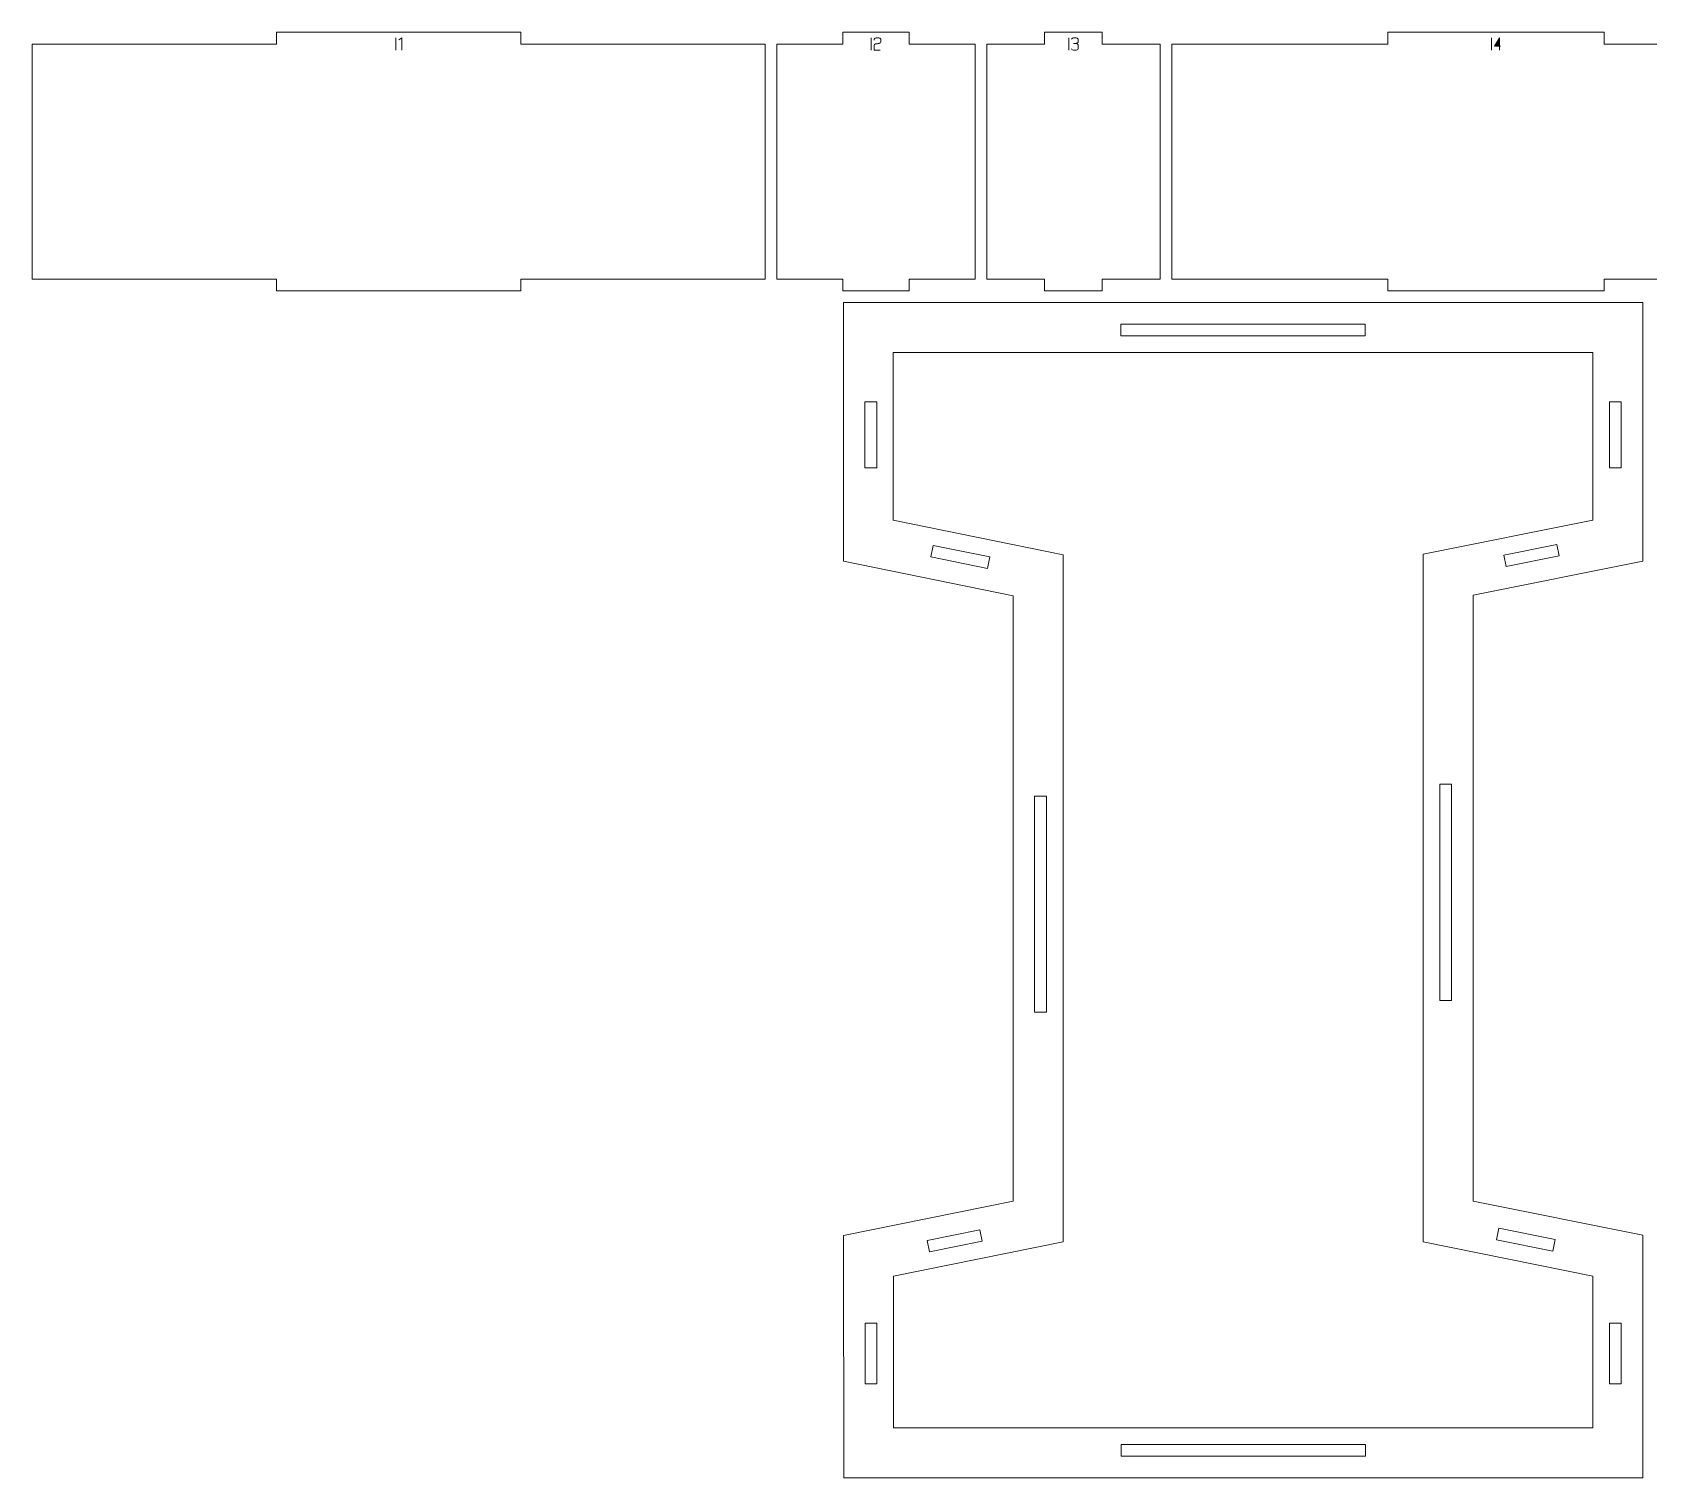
# Model space of a CAD drawing. Header units: centimetres. Extents: x -249 to 275, y -506 to 461.
# Drawn here: x -248.57 to -207.32, y -230.21 to -193.31 of the extents above; entities that cross this region are included whole.
import ezdxf

# ---------------------------------------------------------------- set-up
doc = ezdxf.new("R2010")
doc.units = ezdxf.units.CM
doc.header["$MEASUREMENT"] = 0
doc.layers.add('Capa 1', color=7, linetype='Continuous')

msp = doc.modelspace()

# ---------------------------------------------------------------- hatches: boundary and pattern name
at = {"layer": 'Capa 1', "true_color": 0x3e4095}
h = msp.add_hatch(color=175, dxfattribs=at)
edge = h.paths.add_edge_path()
edge.add_spline(control_points=[(-239.29783, -193.766), (-239.29783, -193.766), (-239.29783, -193.4491), (-239.29783, -193.4491), (-239.29783, -193.4491), (-239.29783, -193.766), (-239.29783, -193.766)], knot_values=[0, 0, 0, 0, 0.5, 0.5, 0.5, 1, 1, 1, 1], degree=3, periodic=1)
h = msp.add_hatch(color=175, dxfattribs=at)
edge = h.paths.add_edge_path()
edge.add_spline(control_points=[(-239.14832, -193.4491), (-239.14832, -193.4491), (-239.22445, -193.50184), (-239.22445, -193.50184), (-239.22445, -193.50184), (-239.14832, -193.4491), (-239.14832, -193.4491), (-239.14832, -193.4491), (-239.14832, -193.766), (-239.14832, -193.766), (-239.14832, -193.766), (-239.14832, -193.4491), (-239.14832, -193.4491)], knot_values=[0, 0, 0, 0, 0.25, 0.25, 0.25, 0.5, 0.5, 0.5, 0.75, 0.75, 0.75, 1, 1, 1, 1], degree=3, periodic=1)
h = msp.add_hatch(color=175, dxfattribs=at)
edge = h.paths.add_edge_path()
edge.add_spline(control_points=[(-227.16288, -193.766), (-227.16288, -193.766), (-227.16288, -193.4491), (-227.16288, -193.4491), (-227.16288, -193.4491), (-227.16288, -193.766), (-227.16288, -193.766)], knot_values=[0, 0, 0, 0, 0.5, 0.5, 0.5, 1, 1, 1, 1], degree=3, periodic=1)
h = msp.add_hatch(color=175, dxfattribs=at)
edge = h.paths.add_edge_path()
edge.add_spline(control_points=[(-227.08996, -193.766), (-227.08996, -193.766), (-227.08996, -193.63346), (-227.08996, -193.63346), (-227.08904, -193.62154), (-227.07819, -193.61237), (-227.0574, -193.60595), (-227.04884, -193.60533), (-227.04066, -193.60434), (-227.03286, -193.60296), (-227.02507, -193.60159), (-227.01719, -193.60014), (-227.00924, -193.59861), (-226.99457, -193.59616), (-226.98333, -193.59417), (-226.97554, -193.59265), (-226.96774, -193.59112), (-226.96017, -193.58913), (-226.95283, -193.58668), (-226.93388, -193.57965), (-226.9244, -193.57063), (-226.9244, -193.55963), (-226.9244, -193.55963), (-226.9244, -193.48487), (-226.9244, -193.48487), (-226.9244, -193.47509), (-226.93227, -193.46676), (-226.94802, -193.45988), (-226.96376, -193.453), (-226.98341, -193.44956), (-227.00695, -193.44956), (-227.03049, -193.44956), (-227.05014, -193.453), (-227.06588, -193.45988), (-227.08163, -193.46676), (-227.0895, -193.47509), (-227.0895, -193.48487), (-227.0895, -193.48487), (-227.0895, -193.50734), (-227.0895, -193.50734), (-227.0895, -193.50734), (-227.0895, -193.48487), (-227.0895, -193.48487), (-227.0895, -193.47509), (-227.08163, -193.46676), (-227.06588, -193.45988), (-227.05014, -193.453), (-227.03049, -193.44956), (-227.00695, -193.44956), (-226.98341, -193.44956), (-226.96376, -193.453), (-226.94802, -193.45988), (-226.93227, -193.46676), (-226.9244, -193.47509), (-226.9244, -193.48487), (-226.9244, -193.48487), (-226.9244, -193.55963), (-226.9244, -193.55963), (-226.9244, -193.57063), (-226.93388, -193.57965), (-226.95283, -193.58668), (-226.96017, -193.58913), (-226.96774, -193.59112), (-226.97554, -193.59265), (-226.98333, -193.59417), (-226.99457, -193.59616), (-227.00924, -193.59861), (-227.01719, -193.60014), (-227.02507, -193.60159), (-227.03286, -193.60296), (-227.04066, -193.60434), (-227.04884, -193.60533), (-227.0574, -193.60595), (-227.07819, -193.61237), (-227.08904, -193.62154), (-227.08996, -193.63346), (-227.08996, -193.63346), (-227.08996, -193.766), (-227.08996, -193.766), (-227.08996, -193.766), (-226.93311, -193.766), (-226.93311, -193.766), (-226.93311, -193.766), (-227.08996, -193.766), (-227.08996, -193.766)], knot_values=[0, 0, 0, 0, 0.03571429, 0.03571429, 0.03571429, 0.07142857, 0.07142857, 0.07142857, 0.10714286, 0.10714286, 0.10714286, 0.14285714, 0.14285714, 0.14285714, 0.17857143, 0.17857143, 0.17857143, 0.21428571, 0.21428571, 0.21428571, 0.25, 0.25, 0.25, 0.28571429, 0.28571429, 0.28571429, 0.32142857, 0.32142857, 0.32142857, 0.35714286, 0.35714286, 0.35714286, 0.39285714, 0.39285714, 0.39285714, 0.42857143, 0.42857143, 0.42857143, 0.46428571, 0.46428571, 0.46428571, 0.5, 0.5, 0.5, 0.53571429, 0.53571429, 0.53571429, 0.57142857, 0.57142857, 0.57142857, 0.60714286, 0.60714286, 0.60714286, 0.64285714, 0.64285714, 0.64285714, 0.67857143, 0.67857143, 0.67857143, 0.71428571, 0.71428571, 0.71428571, 0.75, 0.75, 0.75, 0.78571429, 0.78571429, 0.78571429, 0.82142857, 0.82142857, 0.82142857, 0.85714286, 0.85714286, 0.85714286, 0.89285714, 0.89285714, 0.89285714, 0.92857143, 0.92857143, 0.92857143, 0.96428571, 0.96428571, 0.96428571, 1, 1, 1, 1], degree=3, periodic=1)
h = msp.add_hatch(color=175, dxfattribs=at)
edge = h.paths.add_edge_path()
edge.add_spline(control_points=[(-222.12477, -193.766), (-222.12477, -193.766), (-222.12477, -193.4491), (-222.12477, -193.4491), (-222.12477, -193.4491), (-222.12477, -193.766), (-222.12477, -193.766)], knot_values=[0, 0, 0, 0, 0.5, 0.5, 0.5, 1, 1, 1, 1], degree=3, periodic=1)
h = msp.add_hatch(color=175, dxfattribs=at)
edge = h.paths.add_edge_path()
edge.add_spline(control_points=[(-221.96884, -193.766), (-221.99238, -193.766), (-222.01203, -193.76256), (-222.02777, -193.75568), (-222.04352, -193.7488), (-222.05139, -193.74047), (-222.05139, -193.73069), (-222.05139, -193.74047), (-222.04352, -193.7488), (-222.02777, -193.75568), (-222.01203, -193.76256), (-221.99238, -193.766), (-221.96884, -193.766), (-221.9453, -193.766), (-221.92565, -193.76256), (-221.90991, -193.75568), (-221.89416, -193.7488), (-221.88629, -193.74047), (-221.88629, -193.73069), (-221.88629, -193.73069), (-221.88629, -193.6275), (-221.88629, -193.6275), (-221.88629, -193.61924), (-221.89195, -193.61206), (-221.90326, -193.60595), (-221.91457, -193.59983), (-221.94774, -193.5957), (-222.00278, -193.59356), (-221.94805, -193.5902), (-221.91518, -193.58622), (-221.90418, -193.58164), (-221.89317, -193.57705), (-221.88721, -193.56956), (-221.88629, -193.55917), (-221.88629, -193.55917), (-221.88629, -193.48487), (-221.88629, -193.48487), (-221.88629, -193.47509), (-221.89416, -193.46676), (-221.90991, -193.45988), (-221.92565, -193.453), (-221.9453, -193.44956), (-221.96884, -193.44956), (-221.99238, -193.44956), (-222.01203, -193.453), (-222.02777, -193.45988), (-222.04352, -193.46676), (-222.05139, -193.47509), (-222.05139, -193.48487), (-222.05139, -193.47509), (-222.04352, -193.46676), (-222.02777, -193.45988), (-222.01203, -193.453), (-221.99238, -193.44956), (-221.96884, -193.44956), (-221.9453, -193.44956), (-221.92565, -193.453), (-221.90991, -193.45988), (-221.89416, -193.46676), (-221.88629, -193.47509), (-221.88629, -193.48487), (-221.88629, -193.48487), (-221.88629, -193.55917), (-221.88629, -193.55917), (-221.88721, -193.56956), (-221.89317, -193.57705), (-221.90418, -193.58164), (-221.91518, -193.58622), (-221.94805, -193.5902), (-222.00278, -193.59356), (-221.94774, -193.5957), (-221.91457, -193.59983), (-221.90326, -193.60595), (-221.89195, -193.61206), (-221.88629, -193.61924), (-221.88629, -193.6275), (-221.88629, -193.6275), (-221.88629, -193.73069), (-221.88629, -193.73069), (-221.88629, -193.74047), (-221.89416, -193.7488), (-221.90991, -193.75568), (-221.92565, -193.76256), (-221.9453, -193.766), (-221.96884, -193.766)], knot_values=[0, 0, 0, 0, 0.03571429, 0.03571429, 0.03571429, 0.07142857, 0.07142857, 0.07142857, 0.10714286, 0.10714286, 0.10714286, 0.14285714, 0.14285714, 0.14285714, 0.17857143, 0.17857143, 0.17857143, 0.21428571, 0.21428571, 0.21428571, 0.25, 0.25, 0.25, 0.28571429, 0.28571429, 0.28571429, 0.32142857, 0.32142857, 0.32142857, 0.35714286, 0.35714286, 0.35714286, 0.39285714, 0.39285714, 0.39285714, 0.42857143, 0.42857143, 0.42857143, 0.46428571, 0.46428571, 0.46428571, 0.5, 0.5, 0.5, 0.53571429, 0.53571429, 0.53571429, 0.57142857, 0.57142857, 0.57142857, 0.60714286, 0.60714286, 0.60714286, 0.64285714, 0.64285714, 0.64285714, 0.67857143, 0.67857143, 0.67857143, 0.71428571, 0.71428571, 0.71428571, 0.75, 0.75, 0.75, 0.78571429, 0.78571429, 0.78571429, 0.82142857, 0.82142857, 0.82142857, 0.85714286, 0.85714286, 0.85714286, 0.89285714, 0.89285714, 0.89285714, 0.92857143, 0.92857143, 0.92857143, 0.96428571, 0.96428571, 0.96428571, 1, 1, 1, 1], degree=3, periodic=1)
h = msp.add_hatch(color=175, dxfattribs=at)
edge = h.paths.add_edge_path()
edge.add_spline(control_points=[(-211.3365, -193.766), (-211.3365, -193.766), (-211.3365, -193.4491), (-211.3365, -193.4491), (-211.3365, -193.4491), (-211.3365, -193.766), (-211.3365, -193.766)], knot_values=[0, 0, 0, 0, 0.5, 0.5, 0.5, 1, 1, 1, 1], degree=3, periodic=1)
h = msp.add_hatch(color=175, dxfattribs=at)
edge = h.paths.add_edge_path()
edge.add_spline(control_points=[(-211.13333, -193.66144), (-211.13333, -193.66144), (-211.13333, -193.4491), (-211.13333, -193.4491), (-211.13333, -193.4491), (-211.26312, -193.66144), (-211.26312, -193.66144), (-211.26312, -193.66144), (-211.13333, -193.66144), (-211.13333, -193.66144)], knot_values=[0, 0, 0, 0, 0.33333333, 0.33333333, 0.33333333, 0.66666667, 0.66666667, 0.66666667, 1, 1, 1, 1], degree=3, periodic=1)
h = msp.add_hatch(color=175, dxfattribs=at)
edge = h.paths.add_edge_path()
edge.add_spline(control_points=[(-211.13333, -193.66144), (-211.13333, -193.66144), (-211.13333, -193.766), (-211.13333, -193.766), (-211.13333, -193.766), (-211.13333, -193.66144), (-211.13333, -193.66144), (-211.13333, -193.66144), (-211.26312, -193.66144), (-211.26312, -193.66144), (-211.26312, -193.66144), (-211.13333, -193.4491), (-211.13333, -193.4491), (-211.13333, -193.4491), (-211.13333, -193.66144), (-211.13333, -193.66144), (-211.13333, -193.66144), (-211.10352, -193.66144), (-211.10352, -193.66144), (-211.10352, -193.66144), (-211.13333, -193.66144), (-211.13333, -193.66144)], knot_values=[0, 0, 0, 0, 0.14285714, 0.14285714, 0.14285714, 0.28571429, 0.28571429, 0.28571429, 0.42857143, 0.42857143, 0.42857143, 0.57142857, 0.57142857, 0.57142857, 0.71428571, 0.71428571, 0.71428571, 0.85714286, 0.85714286, 0.85714286, 1, 1, 1, 1], degree=3, periodic=1)

# ---------------------------------------------------------------- linework, layer by layer
at = {"layer": 'Capa 1', "color": 240, "lineweight": 9}
for points, knots in [([(-248.5745, -193.6088), (-248.5745, -193.6088), (-248.5745, -199.6088), (-248.5745, -199.6088), (-248.5745, -199.6088), (-242.34021, -199.6088), (-242.34021, -199.6088), (-242.34021, -199.6088), (-242.34021, -199.9088), (-242.34021, -199.9088), (-242.34021, -199.9088), (-236.10593, -199.9088), (-236.10593, -199.9088), (-236.10593, -199.9088), (-236.10593, -199.6088), (-236.10593, -199.6088), (-236.10593, -199.6088), (-229.87164, -199.6088), (-229.87164, -199.6088), (-229.87164, -199.6088), (-229.87164, -193.6088), (-229.87164, -193.6088), (-229.87164, -193.6088), (-236.10593, -193.6088), (-236.10593, -193.6088), (-236.10593, -193.6088), (-236.10593, -193.3088), (-236.10593, -193.3088), (-236.10593, -193.3088), (-242.34021, -193.3088), (-242.34021, -193.3088), (-242.34021, -193.3088), (-242.34021, -193.6088), (-242.34021, -193.6088), (-242.34021, -193.6088), (-248.5745, -193.6088), (-248.5745, -193.6088)], [0, 0, 0, 0, 0.08333333, 0.08333333, 0.08333333, 0.16666667, 0.16666667, 0.16666667, 0.25, 0.25, 0.25, 0.33333333, 0.33333333, 0.33333333, 0.41666667, 0.41666667, 0.41666667, 0.5, 0.5, 0.5, 0.58333333, 0.58333333, 0.58333333, 0.66666667, 0.66666667, 0.66666667, 0.75, 0.75, 0.75, 0.83333333, 0.83333333, 0.83333333, 0.91666667, 0.91666667, 0.91666667, 1, 1, 1, 1]), ([(-229.57164, -193.6088), (-229.57164, -193.6088), (-229.57164, -199.6088), (-229.57164, -199.6088), (-229.57164, -199.6088), (-227.88631, -199.6088), (-227.88631, -199.6088), (-227.88631, -199.6088), (-227.88631, -199.9088), (-227.88631, -199.9088), (-227.88631, -199.9088), (-226.20098, -199.9088), (-226.20098, -199.9088), (-226.20098, -199.9088), (-226.20098, -199.6088), (-226.20098, -199.6088), (-226.20098, -199.6088), (-224.51565, -199.6088), (-224.51565, -199.6088), (-224.51565, -199.6088), (-224.51565, -193.6088), (-224.51565, -193.6088), (-224.51565, -193.6088), (-226.20098, -193.6088), (-226.20098, -193.6088), (-226.20098, -193.6088), (-226.20098, -193.3088), (-226.20098, -193.3088), (-226.20098, -193.3088), (-227.88631, -193.3088), (-227.88631, -193.3088), (-227.88631, -193.3088), (-227.88631, -193.6088), (-227.88631, -193.6088), (-227.88631, -193.6088), (-229.57164, -193.6088), (-229.57164, -193.6088)], [0, 0, 0, 0, 0.08333333, 0.08333333, 0.08333333, 0.16666667, 0.16666667, 0.16666667, 0.25, 0.25, 0.25, 0.33333333, 0.33333333, 0.33333333, 0.41666667, 0.41666667, 0.41666667, 0.5, 0.5, 0.5, 0.58333333, 0.58333333, 0.58333333, 0.66666667, 0.66666667, 0.66666667, 0.75, 0.75, 0.75, 0.83333333, 0.83333333, 0.83333333, 0.91666667, 0.91666667, 0.91666667, 1, 1, 1, 1]), ([(-224.21565, -193.6088), (-224.21565, -193.6088), (-224.21565, -199.6088), (-224.21565, -199.6088), (-224.21565, -199.6088), (-222.74224, -199.6088), (-222.74224, -199.6088), (-222.74224, -199.6088), (-222.74224, -199.9088), (-222.74224, -199.9088), (-222.74224, -199.9088), (-221.26883, -199.9088), (-221.26883, -199.9088), (-221.26883, -199.9088), (-221.26883, -199.6088), (-221.26883, -199.6088), (-221.26883, -199.6088), (-219.79542, -199.6088), (-219.79542, -199.6088), (-219.79542, -199.6088), (-219.79542, -193.6088), (-219.79542, -193.6088), (-219.79542, -193.6088), (-221.26883, -193.6088), (-221.26883, -193.6088), (-221.26883, -193.6088), (-221.26883, -193.3088), (-221.26883, -193.3088), (-221.26883, -193.3088), (-222.74224, -193.3088), (-222.74224, -193.3088), (-222.74224, -193.3088), (-222.74224, -193.6088), (-222.74224, -193.6088), (-222.74224, -193.6088), (-224.21565, -193.6088), (-224.21565, -193.6088)], [0, 0, 0, 0, 0.08333333, 0.08333333, 0.08333333, 0.16666667, 0.16666667, 0.16666667, 0.25, 0.25, 0.25, 0.33333333, 0.33333333, 0.33333333, 0.41666667, 0.41666667, 0.41666667, 0.5, 0.5, 0.5, 0.58333333, 0.58333333, 0.58333333, 0.66666667, 0.66666667, 0.66666667, 0.75, 0.75, 0.75, 0.83333333, 0.83333333, 0.83333333, 0.91666667, 0.91666667, 0.91666667, 1, 1, 1, 1]), ([(-219.49542, -193.6088), (-219.49542, -193.6088), (-219.49542, -199.6088), (-219.49542, -199.6088), (-219.49542, -199.6088), (-213.97848, -199.6088), (-213.97848, -199.6088), (-213.97848, -199.6088), (-213.97848, -199.9088), (-213.97848, -199.9088), (-213.97848, -199.9088), (-208.46155, -199.9088), (-208.46155, -199.9088), (-208.46155, -199.9088), (-208.46155, -199.6088), (-208.46155, -199.6088), (-208.46155, -199.6088), (-202.94461, -199.6088), (-202.94461, -199.6088), (-202.94461, -199.6088), (-202.94461, -193.6088), (-202.94461, -193.6088), (-202.94461, -193.6088), (-208.46155, -193.6088), (-208.46155, -193.6088), (-208.46155, -193.6088), (-208.46155, -193.3088), (-208.46155, -193.3088), (-208.46155, -193.3088), (-213.97848, -193.3088), (-213.97848, -193.3088), (-213.97848, -193.3088), (-213.97848, -193.6088), (-213.97848, -193.6088), (-213.97848, -193.6088), (-219.49542, -193.6088), (-219.49542, -193.6088)], [0, 0, 0, 0, 0.08333333, 0.08333333, 0.08333333, 0.16666667, 0.16666667, 0.16666667, 0.25, 0.25, 0.25, 0.33333333, 0.33333333, 0.33333333, 0.41666667, 0.41666667, 0.41666667, 0.5, 0.5, 0.5, 0.58333333, 0.58333333, 0.58333333, 0.66666667, 0.66666667, 0.66666667, 0.75, 0.75, 0.75, 0.83333333, 0.83333333, 0.83333333, 0.91666667, 0.91666667, 0.91666667, 1, 1, 1, 1]), ([(-207.47466, -200.2088), (-207.47466, -200.2088), (-207.47466, -206.80614), (-207.47466, -206.80614), (-207.47466, -206.80614), (-211.80538, -207.67775), (-211.80538, -207.67775), (-211.80538, -207.67775), (-211.80538, -223.1487), (-211.80538, -223.1487), (-211.80538, -223.1487), (-207.47466, -224.02031), (-207.47466, -224.02031), (-207.47466, -224.02031), (-207.47466, -230.2087), (-207.47466, -230.2087), (-207.47466, -230.2087), (-227.86544, -230.2087), (-227.86544, -230.2087), (-227.86544, -230.2087), (-227.87458, -224.0217), (-227.87458, -224.0217), (-227.87458, -224.0217), (-223.54386, -223.1487), (-223.54386, -223.1487), (-223.54386, -223.1487), (-223.54386, -207.69117), (-223.54386, -207.69117), (-223.54386, -207.69117), (-227.87458, -206.80614), (-227.87458, -206.80614), (-227.87458, -206.80614), (-227.87458, -200.20897), (-227.87458, -200.20897), (-227.87458, -200.20897), (-207.47466, -200.2088), (-207.47466, -200.2088)], [0, 0, 0, 0, 0.08333333, 0.08333333, 0.08333333, 0.16666667, 0.16666667, 0.16666667, 0.25, 0.25, 0.25, 0.33333333, 0.33333333, 0.33333333, 0.41666667, 0.41666667, 0.41666667, 0.5, 0.5, 0.5, 0.58333333, 0.58333333, 0.58333333, 0.66666667, 0.66666667, 0.66666667, 0.75, 0.75, 0.75, 0.83333333, 0.83333333, 0.83333333, 0.91666667, 0.91666667, 0.91666667, 1, 1, 1, 1]), ([(-220.79176, -201.05744), (-220.79176, -201.05744), (-214.55748, -201.05739), (-214.55748, -201.05739), (-214.55748, -201.05739), (-214.55748, -200.75739), (-214.55748, -200.75739), (-214.55748, -200.75739), (-220.79177, -200.75744), (-220.79177, -200.75744), (-220.79177, -200.75744), (-220.79176, -201.05744), (-220.79176, -201.05744)], [0, 0, 0, 0, 0.25, 0.25, 0.25, 0.5, 0.5, 0.5, 0.75, 0.75, 0.75, 1, 1, 1, 1]), ([(-208.74745, -201.4816), (-208.74745, -201.4816), (-226.60179, -201.48175), (-226.60179, -201.48175), (-226.60179, -201.48175), (-226.60179, -205.76715), (-226.60179, -205.76715), (-226.60179, -205.76715), (-222.27107, -206.65218), (-222.27107, -206.65218), (-222.27107, -206.65218), (-222.27107, -224.19052), (-222.27107, -224.19052), (-222.27107, -224.19052), (-226.60025, -225.06321), (-226.60025, -225.06321), (-226.60025, -225.06321), (-226.59453, -228.93591), (-226.59453, -228.93591), (-226.59453, -228.93591), (-208.74745, -228.93591), (-208.74745, -228.93591), (-208.74745, -228.93591), (-208.74745, -225.06246), (-208.74745, -225.06246), (-208.74745, -225.06246), (-213.07817, -224.19085), (-213.07817, -224.19085), (-213.07817, -224.19085), (-213.07817, -206.6356), (-213.07817, -206.6356), (-213.07817, -206.6356), (-208.74745, -205.76399), (-208.74745, -205.76399), (-208.74745, -205.76399), (-208.74745, -201.4816), (-208.74745, -201.4816)], [0, 0, 0, 0, 0.08333333, 0.08333333, 0.08333333, 0.16666667, 0.16666667, 0.16666667, 0.25, 0.25, 0.25, 0.33333333, 0.33333333, 0.33333333, 0.41666667, 0.41666667, 0.41666667, 0.5, 0.5, 0.5, 0.58333333, 0.58333333, 0.58333333, 0.66666667, 0.66666667, 0.66666667, 0.75, 0.75, 0.75, 0.83333333, 0.83333333, 0.83333333, 0.91666667, 0.91666667, 0.91666667, 1, 1, 1, 1]), ([(-227.02605, -204.42815), (-227.02605, -204.42815), (-227.02605, -202.74282), (-227.02605, -202.74282), (-227.02605, -202.74282), (-227.32605, -202.74282), (-227.32605, -202.74282), (-227.32605, -202.74282), (-227.32605, -204.42815), (-227.32605, -204.42815), (-227.32605, -204.42815), (-227.02605, -204.42815), (-227.02605, -204.42815)], [0, 0, 0, 0, 0.25, 0.25, 0.25, 0.5, 0.5, 0.5, 0.75, 0.75, 0.75, 1, 1, 1, 1]), ([(-208.32319, -202.74202), (-208.32319, -202.74202), (-208.32319, -204.42669), (-208.32319, -204.42669), (-208.32319, -204.42669), (-208.02319, -204.42669), (-208.02319, -204.42669), (-208.02319, -204.42669), (-208.02319, -202.74202), (-208.02319, -202.74202), (-208.02319, -202.74202), (-208.32319, -202.74202), (-208.32319, -202.74202)], [0, 0, 0, 0, 0.25, 0.25, 0.25, 0.5, 0.5, 0.5, 0.75, 0.75, 0.75, 1, 1, 1, 1]), ([(-224.1389, -206.7035), (-224.1389, -206.7035), (-225.58248, -206.40849), (-225.58248, -206.40849), (-225.58248, -206.40849), (-225.64254, -206.70242), (-225.64254, -206.70242), (-225.64254, -206.70242), (-224.19897, -206.99743), (-224.19897, -206.99743), (-224.19897, -206.99743), (-224.1389, -206.7035), (-224.1389, -206.7035)], [0, 0, 0, 0, 0.25, 0.25, 0.25, 0.5, 0.5, 0.5, 0.75, 0.75, 0.75, 1, 1, 1, 1]), ([(-209.67066, -206.38256), (-209.67066, -206.38256), (-211.01812, -206.65376), (-211.01812, -206.65376), (-211.01812, -206.65376), (-210.95893, -206.94786), (-210.95893, -206.94786), (-210.95893, -206.94786), (-209.61146, -206.67667), (-209.61146, -206.67667), (-209.61146, -206.67667), (-209.67066, -206.38256), (-209.67066, -206.38256)], [0, 0, 0, 0, 0.25, 0.25, 0.25, 0.5, 0.5, 0.5, 0.75, 0.75, 0.75, 1, 1, 1, 1]), ([(-222.69533, -218.32631), (-222.69533, -218.32631), (-222.69533, -212.80937), (-222.69533, -212.80937), (-222.69533, -212.80937), (-222.99533, -212.80937), (-222.99533, -212.80937), (-222.99533, -212.80937), (-222.99533, -218.32631), (-222.99533, -218.32631), (-222.99533, -218.32631), (-222.69533, -218.32631), (-222.69533, -218.32631)], [0, 0, 0, 0, 0.25, 0.25, 0.25, 0.5, 0.5, 0.5, 0.75, 0.75, 0.75, 1, 1, 1, 1]), ([(-212.65391, -212.50511), (-212.65391, -212.50511), (-212.65391, -218.02724), (-212.65391, -218.02724), (-212.65391, -218.02724), (-212.35391, -218.02724), (-212.35391, -218.02724), (-212.35391, -218.02724), (-212.35391, -212.50511), (-212.35391, -212.50511), (-212.35391, -212.50511), (-212.65391, -212.50511), (-212.65391, -212.50511)], [0, 0, 0, 0, 0.25, 0.25, 0.25, 0.5, 0.5, 0.5, 0.75, 0.75, 0.75, 1, 1, 1, 1]), ([(-225.67789, -224.44448), (-225.67789, -224.44448), (-224.33075, -224.17292), (-224.33075, -224.17292), (-224.33075, -224.17292), (-224.39003, -223.87884), (-224.39003, -223.87884), (-224.39003, -223.87884), (-225.73717, -224.1504), (-225.73717, -224.1504), (-225.73717, -224.1504), (-225.67789, -224.44448), (-225.67789, -224.44448)], [0, 0, 0, 0, 0.25, 0.25, 0.25, 0.5, 0.5, 0.5, 0.75, 0.75, 0.75, 1, 1, 1, 1]), ([(-211.21034, -224.13401), (-211.21034, -224.13401), (-209.76676, -224.42454), (-209.76676, -224.42454), (-209.76676, -224.42454), (-209.70757, -224.13044), (-209.70757, -224.13044), (-209.70757, -224.13044), (-211.15114, -223.8399), (-211.15114, -223.8399), (-211.15114, -223.8399), (-211.21034, -224.13401), (-211.21034, -224.13401)], [0, 0, 0, 0, 0.25, 0.25, 0.25, 0.5, 0.5, 0.5, 0.75, 0.75, 0.75, 1, 1, 1, 1]), ([(-227.02045, -227.81213), (-227.02045, -227.81213), (-227.02273, -226.26408), (-227.02273, -226.26408), (-227.02273, -226.26408), (-227.32273, -226.26453), (-227.32273, -226.26453), (-227.32273, -226.26453), (-227.32045, -227.81257), (-227.32045, -227.81257), (-227.32045, -227.81257), (-227.02045, -227.81213), (-227.02045, -227.81213)], [0, 0, 0, 0, 0.25, 0.25, 0.25, 0.5, 0.5, 0.5, 0.75, 0.75, 0.75, 1, 1, 1, 1]), ([(-208.32319, -226.26344), (-208.32319, -226.26344), (-208.32319, -227.81181), (-208.32319, -227.81181), (-208.32319, -227.81181), (-208.02319, -227.81181), (-208.02319, -227.81181), (-208.02319, -227.81181), (-208.02319, -226.26344), (-208.02319, -226.26344), (-208.02319, -226.26344), (-208.32319, -226.26344), (-208.32319, -226.26344)], [0, 0, 0, 0, 0.25, 0.25, 0.25, 0.5, 0.5, 0.5, 0.75, 0.75, 0.75, 1, 1, 1, 1]), ([(-214.55485, -229.36017), (-214.55485, -229.36017), (-220.7865, -229.36017), (-220.7865, -229.36017), (-220.7865, -229.36017), (-220.7865, -229.66017), (-220.7865, -229.66017), (-220.7865, -229.66017), (-214.55485, -229.66017), (-214.55485, -229.66017), (-214.55485, -229.66017), (-214.55485, -229.36017), (-214.55485, -229.36017)], [0, 0, 0, 0, 0.25, 0.25, 0.25, 0.5, 0.5, 0.5, 0.75, 0.75, 0.75, 1, 1, 1, 1])]:
    msp.add_open_spline(points, degree=3, knots=knots, dxfattribs=at)
at = {"layer": 'Capa 1', "color": 114, "lineweight": 9}
for points, knots in [([(-239.29783, -193.766), (-239.29783, -193.766), (-239.29783, -193.4491), (-239.29783, -193.4491), (-239.29783, -193.4491), (-239.29783, -193.766), (-239.29783, -193.766)], [0, 0, 0, 0, 0.5, 0.5, 0.5, 1, 1, 1, 1]), ([(-239.14832, -193.4491), (-239.14832, -193.4491), (-239.22445, -193.50184), (-239.22445, -193.50184), (-239.22445, -193.50184), (-239.14832, -193.4491), (-239.14832, -193.4491), (-239.14832, -193.4491), (-239.14832, -193.766), (-239.14832, -193.766), (-239.14832, -193.766), (-239.14832, -193.4491), (-239.14832, -193.4491)], [0, 0, 0, 0, 0.25, 0.25, 0.25, 0.5, 0.5, 0.5, 0.75, 0.75, 0.75, 1, 1, 1, 1]), ([(-227.16288, -193.766), (-227.16288, -193.766), (-227.16288, -193.4491), (-227.16288, -193.4491), (-227.16288, -193.4491), (-227.16288, -193.766), (-227.16288, -193.766)], [0, 0, 0, 0, 0.5, 0.5, 0.5, 1, 1, 1, 1]), ([(-227.08996, -193.766), (-227.08996, -193.766), (-227.08996, -193.63346), (-227.08996, -193.63346), (-227.08904, -193.62154), (-227.07819, -193.61237), (-227.0574, -193.60595), (-227.04884, -193.60533), (-227.04066, -193.60434), (-227.03286, -193.60296), (-227.02507, -193.60159), (-227.01719, -193.60014), (-227.00924, -193.59861), (-226.99457, -193.59616), (-226.98333, -193.59417), (-226.97554, -193.59265), (-226.96774, -193.59112), (-226.96017, -193.58913), (-226.95283, -193.58668), (-226.93388, -193.57965), (-226.9244, -193.57063), (-226.9244, -193.55963), (-226.9244, -193.55963), (-226.9244, -193.48487), (-226.9244, -193.48487), (-226.9244, -193.47509), (-226.93227, -193.46676), (-226.94802, -193.45988), (-226.96376, -193.453), (-226.98341, -193.44956), (-227.00695, -193.44956), (-227.03049, -193.44956), (-227.05014, -193.453), (-227.06588, -193.45988), (-227.08163, -193.46676), (-227.0895, -193.47509), (-227.0895, -193.48487), (-227.0895, -193.48487), (-227.0895, -193.50734), (-227.0895, -193.50734), (-227.0895, -193.50734), (-227.0895, -193.48487), (-227.0895, -193.48487), (-227.0895, -193.47509), (-227.08163, -193.46676), (-227.06588, -193.45988), (-227.05014, -193.453), (-227.03049, -193.44956), (-227.00695, -193.44956), (-226.98341, -193.44956), (-226.96376, -193.453), (-226.94802, -193.45988), (-226.93227, -193.46676), (-226.9244, -193.47509), (-226.9244, -193.48487), (-226.9244, -193.48487), (-226.9244, -193.55963), (-226.9244, -193.55963), (-226.9244, -193.57063), (-226.93388, -193.57965), (-226.95283, -193.58668), (-226.96017, -193.58913), (-226.96774, -193.59112), (-226.97554, -193.59265), (-226.98333, -193.59417), (-226.99457, -193.59616), (-227.00924, -193.59861), (-227.01719, -193.60014), (-227.02507, -193.60159), (-227.03286, -193.60296), (-227.04066, -193.60434), (-227.04884, -193.60533), (-227.0574, -193.60595), (-227.07819, -193.61237), (-227.08904, -193.62154), (-227.08996, -193.63346), (-227.08996, -193.63346), (-227.08996, -193.766), (-227.08996, -193.766), (-227.08996, -193.766), (-226.93311, -193.766), (-226.93311, -193.766), (-226.93311, -193.766), (-227.08996, -193.766), (-227.08996, -193.766)], [0, 0, 0, 0, 0.03571429, 0.03571429, 0.03571429, 0.07142857, 0.07142857, 0.07142857, 0.10714286, 0.10714286, 0.10714286, 0.14285714, 0.14285714, 0.14285714, 0.17857143, 0.17857143, 0.17857143, 0.21428571, 0.21428571, 0.21428571, 0.25, 0.25, 0.25, 0.28571429, 0.28571429, 0.28571429, 0.32142857, 0.32142857, 0.32142857, 0.35714286, 0.35714286, 0.35714286, 0.39285714, 0.39285714, 0.39285714, 0.42857143, 0.42857143, 0.42857143, 0.46428571, 0.46428571, 0.46428571, 0.5, 0.5, 0.5, 0.53571429, 0.53571429, 0.53571429, 0.57142857, 0.57142857, 0.57142857, 0.60714286, 0.60714286, 0.60714286, 0.64285714, 0.64285714, 0.64285714, 0.67857143, 0.67857143, 0.67857143, 0.71428571, 0.71428571, 0.71428571, 0.75, 0.75, 0.75, 0.78571429, 0.78571429, 0.78571429, 0.82142857, 0.82142857, 0.82142857, 0.85714286, 0.85714286, 0.85714286, 0.89285714, 0.89285714, 0.89285714, 0.92857143, 0.92857143, 0.92857143, 0.96428571, 0.96428571, 0.96428571, 1, 1, 1, 1]), ([(-222.12477, -193.766), (-222.12477, -193.766), (-222.12477, -193.4491), (-222.12477, -193.4491), (-222.12477, -193.4491), (-222.12477, -193.766), (-222.12477, -193.766)], [0, 0, 0, 0, 0.5, 0.5, 0.5, 1, 1, 1, 1]), ([(-221.96884, -193.766), (-221.99238, -193.766), (-222.01203, -193.76256), (-222.02777, -193.75568), (-222.04352, -193.7488), (-222.05139, -193.74047), (-222.05139, -193.73069), (-222.05139, -193.74047), (-222.04352, -193.7488), (-222.02777, -193.75568), (-222.01203, -193.76256), (-221.99238, -193.766), (-221.96884, -193.766), (-221.9453, -193.766), (-221.92565, -193.76256), (-221.90991, -193.75568), (-221.89416, -193.7488), (-221.88629, -193.74047), (-221.88629, -193.73069), (-221.88629, -193.73069), (-221.88629, -193.6275), (-221.88629, -193.6275), (-221.88629, -193.61924), (-221.89195, -193.61206), (-221.90326, -193.60595), (-221.91457, -193.59983), (-221.94774, -193.5957), (-222.00278, -193.59356), (-221.94805, -193.5902), (-221.91518, -193.58622), (-221.90418, -193.58164), (-221.89317, -193.57705), (-221.88721, -193.56956), (-221.88629, -193.55917), (-221.88629, -193.55917), (-221.88629, -193.48487), (-221.88629, -193.48487), (-221.88629, -193.47509), (-221.89416, -193.46676), (-221.90991, -193.45988), (-221.92565, -193.453), (-221.9453, -193.44956), (-221.96884, -193.44956), (-221.99238, -193.44956), (-222.01203, -193.453), (-222.02777, -193.45988), (-222.04352, -193.46676), (-222.05139, -193.47509), (-222.05139, -193.48487), (-222.05139, -193.47509), (-222.04352, -193.46676), (-222.02777, -193.45988), (-222.01203, -193.453), (-221.99238, -193.44956), (-221.96884, -193.44956), (-221.9453, -193.44956), (-221.92565, -193.453), (-221.90991, -193.45988), (-221.89416, -193.46676), (-221.88629, -193.47509), (-221.88629, -193.48487), (-221.88629, -193.48487), (-221.88629, -193.55917), (-221.88629, -193.55917), (-221.88721, -193.56956), (-221.89317, -193.57705), (-221.90418, -193.58164), (-221.91518, -193.58622), (-221.94805, -193.5902), (-222.00278, -193.59356), (-221.94774, -193.5957), (-221.91457, -193.59983), (-221.90326, -193.60595), (-221.89195, -193.61206), (-221.88629, -193.61924), (-221.88629, -193.6275), (-221.88629, -193.6275), (-221.88629, -193.73069), (-221.88629, -193.73069), (-221.88629, -193.74047), (-221.89416, -193.7488), (-221.90991, -193.75568), (-221.92565, -193.76256), (-221.9453, -193.766), (-221.96884, -193.766)], [0, 0, 0, 0, 0.03571429, 0.03571429, 0.03571429, 0.07142857, 0.07142857, 0.07142857, 0.10714286, 0.10714286, 0.10714286, 0.14285714, 0.14285714, 0.14285714, 0.17857143, 0.17857143, 0.17857143, 0.21428571, 0.21428571, 0.21428571, 0.25, 0.25, 0.25, 0.28571429, 0.28571429, 0.28571429, 0.32142857, 0.32142857, 0.32142857, 0.35714286, 0.35714286, 0.35714286, 0.39285714, 0.39285714, 0.39285714, 0.42857143, 0.42857143, 0.42857143, 0.46428571, 0.46428571, 0.46428571, 0.5, 0.5, 0.5, 0.53571429, 0.53571429, 0.53571429, 0.57142857, 0.57142857, 0.57142857, 0.60714286, 0.60714286, 0.60714286, 0.64285714, 0.64285714, 0.64285714, 0.67857143, 0.67857143, 0.67857143, 0.71428571, 0.71428571, 0.71428571, 0.75, 0.75, 0.75, 0.78571429, 0.78571429, 0.78571429, 0.82142857, 0.82142857, 0.82142857, 0.85714286, 0.85714286, 0.85714286, 0.89285714, 0.89285714, 0.89285714, 0.92857143, 0.92857143, 0.92857143, 0.96428571, 0.96428571, 0.96428571, 1, 1, 1, 1]), ([(-211.3365, -193.766), (-211.3365, -193.766), (-211.3365, -193.4491), (-211.3365, -193.4491), (-211.3365, -193.4491), (-211.3365, -193.766), (-211.3365, -193.766)], [0, 0, 0, 0, 0.5, 0.5, 0.5, 1, 1, 1, 1]), ([(-211.13333, -193.66144), (-211.13333, -193.66144), (-211.13333, -193.4491), (-211.13333, -193.4491), (-211.13333, -193.4491), (-211.26312, -193.66144), (-211.26312, -193.66144), (-211.26312, -193.66144), (-211.13333, -193.66144), (-211.13333, -193.66144)], [0, 0, 0, 0, 0.33333333, 0.33333333, 0.33333333, 0.66666667, 0.66666667, 0.66666667, 1, 1, 1, 1]), ([(-211.13333, -193.66144), (-211.13333, -193.66144), (-211.13333, -193.766), (-211.13333, -193.766), (-211.13333, -193.766), (-211.13333, -193.66144), (-211.13333, -193.66144), (-211.13333, -193.66144), (-211.26312, -193.66144), (-211.26312, -193.66144), (-211.26312, -193.66144), (-211.13333, -193.4491), (-211.13333, -193.4491), (-211.13333, -193.4491), (-211.13333, -193.66144), (-211.13333, -193.66144), (-211.13333, -193.66144), (-211.10352, -193.66144), (-211.10352, -193.66144), (-211.10352, -193.66144), (-211.13333, -193.66144), (-211.13333, -193.66144)], [0, 0, 0, 0, 0.14285714, 0.14285714, 0.14285714, 0.28571429, 0.28571429, 0.28571429, 0.42857143, 0.42857143, 0.42857143, 0.57142857, 0.57142857, 0.57142857, 0.71428571, 0.71428571, 0.71428571, 0.85714286, 0.85714286, 0.85714286, 1, 1, 1, 1])]:
    msp.add_open_spline(points, degree=3, knots=knots, dxfattribs=at)

doc.saveas('drawing.dxf')
